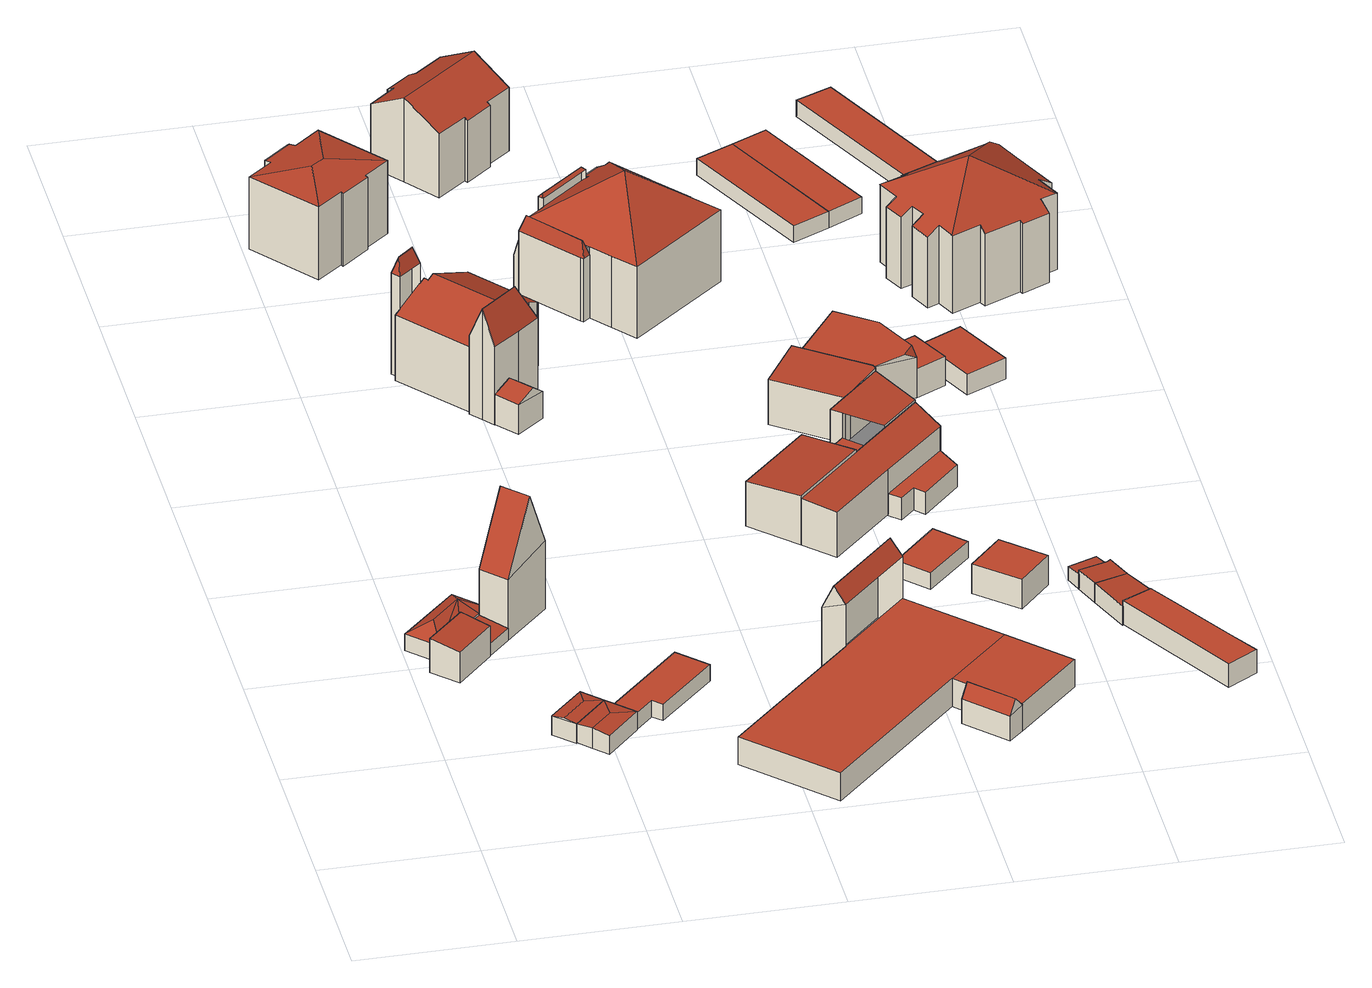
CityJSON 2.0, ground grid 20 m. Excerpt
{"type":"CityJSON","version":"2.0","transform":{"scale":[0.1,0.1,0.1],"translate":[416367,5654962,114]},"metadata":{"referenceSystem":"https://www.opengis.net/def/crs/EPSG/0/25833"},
"CityObjects":{
"building1":{"type":"Building","attributes":{"Dachtyp_tdc":"tdcPolyFlatRoof","Gemeindeschluessel":14612000,"Dachneigung":7.04,"QualitaetDacherkennung":60,"Geometrietyp2DReferenz":"3000","measuredHeight":4.88,"function":"31001_9998","roofType":"2100"},"geometry":[{"type":"Solid","lod":"2","boundaries":[[[[0,1,2,3]],[[1,4,5,2]],[[4,6,7,5]],[[6,8,9,7]],[[8,0,3,9]],[[8,6,4,1,0]],[[3,2,5,7,9]]]],"semantics":{"surfaces":[{"type":"WallSurface"},{"type":"RoofSurface"},{"type":"GroundSurface"}],"values":[[0,0,0,0,0,1,2]]}}]},
"building2":{"type":"Building","attributes":{"Dachtyp_tdc":"tdcFreeFormRoof","Gemeindeschluessel":14612000,"Dachneigung":32.99,"QualitaetDacherkennung":12,"Geometrietyp2DReferenz":"3000","measuredHeight":3.91,"function":"31001_9998","roofType":"5000"},"geometry":[{"type":"Solid","lod":"2","boundaries":[[[[10,11,12,13]],[[11,14,15,12]],[[14,16,17,15]],[[16,18,19,17]],[[18,20,21,19]],[[20,10,13,21]],[[22,18,16]],[[22,20,18]],[[22,10,20]],[[10,22,23]],[[22,16,14]],[[23,22,14,11]],[[23,11,10]],[[13,12,15,17,19,21]]]],"semantics":{"surfaces":[{"type":"WallSurface"},{"type":"RoofSurface"},{"type":"GroundSurface"}],"values":[[0,0,0,0,0,0,1,1,1,1,1,1,1,2]]}}]},
"building3":{"type":"Building","attributes":{"Dachtyp_tdc":"tdcPolyFlatRoof","Gemeindeschluessel":14612000,"Dachneigung":5.8,"QualitaetDacherkennung":67,"Geometrietyp2DReferenz":"3000","measuredHeight":2.15,"function":"31001_9998","roofType":"2100"},"geometry":[{"type":"Solid","lod":"2","boundaries":[[[[24,25,21,26]],[[25,27,19,21]],[[27,28,29,19]],[[28,24,26,29]],[[28,27,25,24]],[[26,21,19,29]]]],"semantics":{"surfaces":[{"type":"WallSurface"},{"type":"RoofSurface"},{"type":"GroundSurface"}],"values":[[0,0,0,0,1,2]]}}]},
"building4":{"type":"Building","attributes":{"Gemeindeschluessel":14612000,"Dachneigung":80.55,"Dachorientierung":-135.5,"MittlereTraufHoehe":117.29,"QualitaetDacherkennung":99,"ObjektHoehe":2.98,"BodenHoehe":114.6,"Geometrietyp2DReferenz":"3000","AbsoluteHoehe":117.58,"Dachflaeche":21.59,"measuredHeight":2.98,"function":"31001_9998","roofType":"5000","storeysAboveGround":1},"geometry":[{"type":"MultiSurface","lod":"2","boundaries":[[[30,31,32,33]],[[31,34,35,32]],[[34,36,37,35]],[[36,30,33,37]],[[34,31,38]],[[30,36,39]],[[31,30,39,38]],[[36,34,38,39]],[[33,32,35,37]]],"semantics":{"surfaces":[{"type":"WallSurface"},{"type":"RoofSurface"},{"type":"GroundSurface"}],"values":[0,0,0,0,1,0,1,1,2]}}]},
"building5":{"type":"Building","attributes":{"Gemeindeschluessel":14612000,"Dachneigung":82.87,"Dachorientierung":-135.46,"MittlereTraufHoehe":117.34,"QualitaetDacherkennung":99,"ObjektHoehe":2.89,"BodenHoehe":114.7,"Geometrietyp2DReferenz":"3000","AbsoluteHoehe":117.58,"Dachflaeche":28.57,"measuredHeight":2.89,"function":"31001_9998","roofType":"5000","storeysAboveGround":1},"geometry":[{"type":"MultiSurface","lod":"2","boundaries":[[[40,41,42,43]],[[41,36,44,42]],[[36,34,45,44]],[[34,46,47,45]],[[46,48,49,47]],[[48,40,43,49]],[[50,41,40,48]],[[50,48,46,34]],[[50,34,36,41]],[[43,42,44,45,47,49]]],"semantics":{"surfaces":[{"type":"WallSurface"},{"type":"RoofSurface"},{"type":"GroundSurface"}],"values":[0,0,0,0,0,0,1,1,1,2]}}]},
"building6":{"type":"Building","attributes":{"Dachtyp_tdc":"tdcFreeFormRoof","Gemeindeschluessel":14612000,"Dachneigung":63.18,"QualitaetDacherkennung":7,"Geometrietyp2DReferenz":"3000","measuredHeight":17.76,"function":"31001_9998","roofType":"5000"},"geometry":[{"type":"Solid","lod":"2","boundaries":[[[[51,52,17,19]],[[52,53,54,17]],[[53,55,56,54]],[[55,57,29,56]],[[57,51,19,29]],[[57,58,59,52,51]],[[58,55,53,59]],[[53,52,59]],[[57,55,58]],[[19,17,54,56,29]]]],"semantics":{"surfaces":[{"type":"WallSurface"},{"type":"RoofSurface"},{"type":"GroundSurface"}],"values":[[0,0,0,0,0,1,1,0,0,2]]}}]},
"building7":{"type":"Building","attributes":{"Gemeindeschluessel":14612000,"Dachneigung":90,"Dachorientierung":0,"MittlereTraufHoehe":117.13,"QualitaetDacherkennung":100,"ObjektHoehe":2.33,"BodenHoehe":114.8,"Geometrietyp2DReferenz":"3000","AbsoluteHoehe":117.13,"Dachflaeche":61.45,"measuredHeight":2.33,"function":"31001_9998","roofType":"1000","storeysAboveGround":1},"geometry":[{"type":"MultiSurface","lod":"2","boundaries":[[[60,61,62,63]],[[61,64,65,62]],[[64,66,67,65]],[[66,68,69,67]],[[68,70,71,69]],[[70,60,63,71]],[[70,68,66,64,61,60]],[[63,62,65,67,69,71]]],"semantics":{"surfaces":[{"type":"WallSurface"},{"type":"RoofSurface"},{"type":"GroundSurface"}],"values":[0,0,0,0,0,0,1,2]}}]},
"building8":{"type":"Building","attributes":{"Dachtyp_tdc":"tdcHipRoof","Gemeindeschluessel":14612000,"Dachneigung":11.53,"QualitaetDacherkennung":78,"Geometrietyp2DReferenz":"3000","measuredHeight":11.32,"function":"31001_9998","roofType":"3200"},"geometry":[{"type":"Solid","lod":"2","boundaries":[[[[72,73,74,75]],[[73,76,77,74]],[[76,78,79,77]],[[78,80,81,79]],[[80,82,83,81]],[[82,84,85,83]],[[84,86,87,85]],[[86,88,89,87]],[[88,90,91,89]],[[90,92,93,91]],[[92,94,95,93]],[[94,96,97,95]],[[96,72,75,97]],[[92,90,98]],[[78,76,99]],[[90,88,86,84,82,80,78,99,98]],[[76,73,72,96,94,92,98,99]],[[75,74,77,79,81,83,85,87,89,91,93,95,97]]]],"semantics":{"surfaces":[{"type":"WallSurface"},{"type":"RoofSurface"},{"type":"GroundSurface"}],"values":[[0,0,0,0,0,0,0,0,0,0,0,0,0,1,1,1,1,2]]}}]},
"building9":{"type":"Building","attributes":{"Gemeindeschluessel":14612000,"Geometrietyp2DReferenz":"3000","function":"31001_9998","roofType":"9999"},"children":["building9-1","building9-2","building9-3"]},
"building9-1":{"type":"BuildingPart","attributes":{"Dachtyp_tdc":"tdcFreeFormRoof","Dachneigung":67.15,"QualitaetDacherkennung":9,"Geometrietyp2DReferenz":"3000","measuredHeight":15.57,"roofType":"5000"},"parents":["building9"],"geometry":[{"type":"MultiSurface","lod":"2","boundaries":[[[100,101,102,103]],[[101,104,105,106,102]],[[107,108,109,110]],[[108,111,112,109]],[[111,113,114,112]],[[113,115,116,114]],[[115,100,103,116]],[[111,108,107,117,118]],[[117,119,120,104,101,100,118]],[[100,115,113,111,118]],[[103,102,106,121,122,110,109,112,114,116]]],"semantics":{"surfaces":[{"type":"WallSurface"},{"type":"RoofSurface"},{"type":"GroundSurface"}],"values":[0,0,0,0,0,0,0,1,1,1,2]}}]},
"building9-2":{"type":"BuildingPart","attributes":{"Dachtyp_tdc":"tdcFreeFormRoof","Dachneigung":73.77,"QualitaetDacherkennung":8,"Geometrietyp2DReferenz":"3000","measuredHeight":16.46,"roofType":"5000"},"parents":["building9"],"geometry":[{"type":"MultiSurface","lod":"2","boundaries":[[[123,124,125,126,127]],[[124,128,129,125]],[[128,130,131,132,129]],[[133,130,128]],[[134,133,128,124]],[[134,124,123]],[[133,134,123,130]],[[126,125,129,132]]],"semantics":{"surfaces":[{"type":"WallSurface"},{"type":"RoofSurface"},{"type":"GroundSurface"}],"values":[0,0,0,1,1,1,1,2]}}]},
"building9-3":{"type":"BuildingPart","attributes":{"Dachtyp_tdc":"tdcGableRoof","Dachneigung":25.38,"QualitaetDacherkennung":37,"Geometrietyp2DReferenz":"3000","measuredHeight":12.12,"roofType":"3100"},"parents":["building9"],"geometry":[{"type":"MultiSurface","lod":"2","boundaries":[[[135,136,137,138]],[[136,139,140,137]],[[139,141,142,140]],[[141,143,144,142]],[[143,145,107,110,144]],[[105,146,147,106]],[[146,127,126,147]],[[131,148,149,132]],[[148,150,151,149]],[[150,152,153,151]],[[152,154,155,153]],[[154,156,157,155]],[[156,135,138,157]],[[152,150,148,131,127,146,105,120,158]],[[158,159,145,143,141,139,136,135,156,154,152]],[[138,137,140,142,144,110,122,121,106,147,126,132,149,151,153,155,157]]],"semantics":{"surfaces":[{"type":"WallSurface"},{"type":"RoofSurface"},{"type":"GroundSurface"}],"values":[0,0,0,0,0,0,0,0,0,0,0,0,0,1,1,2]}}]},
"building10":{"type":"Building","attributes":{"Dachtyp_tdc":"tdcGableRoof","Gemeindeschluessel":14612000,"Dachneigung":20.5,"QualitaetDacherkennung":17,"Geometrietyp2DReferenz":"3000","measuredHeight":5.21,"function":"31001_9998","roofType":"3100"},"geometry":[{"type":"Solid","lod":"2","boundaries":[[[[160,161,162,163]],[[164,165,166,167]],[[168,169,165,164]],[[169,161,166,165]],[[161,160,167,166]],[[160,168,164,167]],[[161,169,162]],[[168,160,163]],[[169,168,163,162]]]],"semantics":{"surfaces":[{"type":"RoofSurface"},{"type":"GroundSurface"},{"type":"WallSurface"}],"values":[[0,1,2,2,2,2,2,2,0]]}}]},
"building11":{"type":"Building","attributes":{"Gemeindeschluessel":14612000,"Geometrietyp2DReferenz":"3000","function":"31001_9998","roofType":"9999"},"children":["building11-1","building11-2","building11-3","building11-4"]},
"building11-1":{"type":"BuildingPart","attributes":{"Dachtyp_tdc":"tdcPolyFlatRoof","Dachneigung":0,"QualitaetDacherkennung":46,"Geometrietyp2DReferenz":"3000","measuredHeight":3.86,"roofType":"1000"},"parents":["building11"],"geometry":[{"type":"MultiSurface","lod":"2","boundaries":[[[170,171,172,173]],[[174,175,176,177]],[[174,178,179,175]],[[178,180,181,179]],[[180,178,174,177,171,170]],[[173,172,176,175,179,181]]],"semantics":{"surfaces":[{"type":"WallSurface"},{"type":"RoofSurface"},{"type":"GroundSurface"}],"values":[0,0,0,0,1,2]}}]},
"building11-2":{"type":"BuildingPart","attributes":{"Dachtyp_tdc":"tdcPolyFlatRoof","Dachneigung":0,"QualitaetDacherkennung":70,"Geometrietyp2DReferenz":"3000","measuredHeight":3.84,"roofType":"1000"},"parents":["building11"],"geometry":[{"type":"MultiSurface","lod":"2","boundaries":[[[171,182,183,172]],[[182,184,185,186,183]],[[187,177,176,188,189]],[[177,187,184,182,171]],[[172,183,186,188,176]]],"semantics":{"surfaces":[{"type":"WallSurface"},{"type":"RoofSurface"},{"type":"GroundSurface"}],"values":[0,0,0,1,2]}}]},
"building11-3":{"type":"BuildingPart","attributes":{"Dachtyp_tdc":"tdcGableRoof","Dachneigung":64.75,"QualitaetDacherkennung":9,"Geometrietyp2DReferenz":"3000","measuredHeight":11.78,"roofType":"3100"},"parents":["building11"],"geometry":[{"type":"MultiSurface","lod":"2","boundaries":[[[190,191,192,181,180]],[[191,193,194,192]],[[193,195,170,173,194]],[[191,190,196]],[[195,193,197]],[[190,195,197,196]],[[193,191,196,197]],[[173,181,192,194]]],"semantics":{"surfaces":[{"type":"WallSurface"},{"type":"RoofSurface"},{"type":"GroundSurface"}],"values":[0,0,0,0,0,1,1,2]}}]},
"building11-4":{"type":"BuildingPart","attributes":{"Dachtyp_tdc":"tdcGableRoof","Dachneigung":60.95,"QualitaetDacherkennung":14,"Geometrietyp2DReferenz":"3000","measuredHeight":5.43,"roofType":"3100"},"parents":["building11"],"geometry":[{"type":"MultiSurface","lod":"2","boundaries":[[[198,199,200,201]],[[199,189,188,200]],[[185,198,201,186]],[[189,199,202]],[[198,185,203]],[[199,198,203,202]],[[185,189,202,203]],[[201,200,188,186]]],"semantics":{"surfaces":[{"type":"WallSurface"},{"type":"RoofSurface"},{"type":"GroundSurface"}],"values":[0,0,0,0,0,1,1,2]}}]},
"building12":{"type":"Building","attributes":{"Dachtyp_tdc":"tdcPolyFlatRoof","Gemeindeschluessel":14612000,"Dachneigung":4.78,"QualitaetDacherkennung":73,"Geometrietyp2DReferenz":"3000","measuredHeight":6.91,"function":"31001_9998","roofType":"2100"},"geometry":[{"type":"Solid","lod":"2","boundaries":[[[[204,205,206,207]],[[205,208,209,206]],[[208,210,211,209]],[[210,212,213,211]],[[212,204,207,213]],[[212,210,208,205,204]],[[207,206,209,211,213]]]],"semantics":{"surfaces":[{"type":"WallSurface"},{"type":"RoofSurface"},{"type":"GroundSurface"}],"values":[[0,0,0,0,0,1,2]]}}]},
"building13":{"type":"Building","attributes":{"Dachtyp_tdc":"tdcGableRoof","Gemeindeschluessel":14612000,"Dachneigung":30.63,"QualitaetDacherkennung":58,"Geometrietyp2DReferenz":"3000","measuredHeight":11.93,"function":"31001_9998","roofType":"3100"},"geometry":[{"type":"Solid","lod":"2","boundaries":[[[[214,215,216,217]],[[215,218,219,216]],[[218,220,221,219]],[[220,222,223,221]],[[222,224,225,223]],[[224,226,227,225]],[[226,228,229,227]],[[228,230,231,229]],[[230,232,233,231]],[[232,234,235,233]],[[234,236,237,235]],[[236,238,239,237]],[[238,240,241,239]],[[240,214,217,241]],[[236,234,232,230,228,226,224,222]],[[222,220,218,215,214,240,238,236]],[[217,216,219,221,223,225,227,229,231,233,235,237,239,241]]]],"semantics":{"surfaces":[{"type":"WallSurface"},{"type":"RoofSurface"},{"type":"GroundSurface"}],"values":[[0,0,0,0,0,0,0,0,0,0,0,0,0,0,1,1,2]]}}]},
"building14":{"type":"Building","attributes":{"Gemeindeschluessel":14612000,"Geometrietyp2DReferenz":"3000","function":"31001_9998","roofType":"9999"},"children":["building14-1","building14-2","building14-3"]},
"building14-1":{"type":"BuildingPart","attributes":{"Dachtyp_tdc":"tdcFreeFormRoof","Dachneigung":46.21,"QualitaetDacherkennung":26,"Geometrietyp2DReferenz":"3000","measuredHeight":11.45,"roofType":"5000"},"parents":["building14"],"geometry":[{"type":"MultiSurface","lod":"2","boundaries":[[[242,243,244,245,246]],[[243,247,248,244]],[[247,249,250,251,248]],[[252,249,247]],[[253,252,247,243]],[[253,243,242]],[[252,253,242,249]],[[245,244,248,251]]],"semantics":{"surfaces":[{"type":"WallSurface"},{"type":"RoofSurface"},{"type":"GroundSurface"}],"values":[0,0,0,1,1,1,1,2]}}]},
"building14-2":{"type":"BuildingPart","attributes":{"Dachtyp_tdc":"tdcFreeFormRoof","Dachneigung":73.54,"QualitaetDacherkennung":27,"Geometrietyp2DReferenz":"3000","measuredHeight":10.99,"roofType":"5000"},"parents":["building14"],"geometry":[{"type":"MultiSurface","lod":"2","boundaries":[[[254,255,256,257]],[[255,258,259,256]],[[258,260,261,259]],[[260,262,263,261]],[[262,264,265,263]],[[264,266,267,265]],[[266,268,269,267]],[[268,270,271,269]],[[272,266,264,262,260,273]],[[260,258,255,274,273]],[[255,254,274]],[[254,272,273,274]],[[272,270,268,266]],[[275,257,256,259,261,263,265,267,269,271]]],"semantics":{"surfaces":[{"type":"WallSurface"},{"type":"RoofSurface"},{"type":"GroundSurface"}],"values":[0,0,0,0,0,0,0,0,1,1,1,1,1,2]}}]},
"building14-3":{"type":"BuildingPart","attributes":{"Dachtyp_tdc":"tdcTentRoof","Dachneigung":38.72,"QualitaetDacherkennung":49,"Geometrietyp2DReferenz":"3000","measuredHeight":16.32,"roofType":"3500"},"parents":["building14"],"geometry":[{"type":"MultiSurface","lod":"2","boundaries":[[[276,277,278,279]],[[277,280,281,278]],[[280,282,283,281]],[[282,284,285,283]],[[284,286,254,257,285]],[[287,246,245,271,270]],[[250,288,289,251]],[[288,290,291,289]],[[290,292,293,291]],[[292,294,295,293]],[[294,296,297,295]],[[296,298,299,297]],[[298,300,301,299]],[[300,276,279,301]],[[282,280,302]],[[303,286,284,282,302]],[[296,294,292,290,288,250,246,287,303,302]],[[280,277,276,300,298,296,302]],[[279,278,281,283,285,257,275,271,245,251,289,291,293,295,297,299,301]]],"semantics":{"surfaces":[{"type":"WallSurface"},{"type":"RoofSurface"},{"type":"GroundSurface"}],"values":[0,0,0,0,0,0,0,0,0,0,0,0,0,0,1,1,1,1,2]}}]},
"building15":{"type":"Building","attributes":{"Dachtyp_tdc":"tdcPolyFlatRoof","Gemeindeschluessel":14612000,"Dachneigung":0,"QualitaetDacherkennung":68,"Geometrietyp2DReferenz":"3000","measuredHeight":2.31,"function":"31001_9998","roofType":"1000"},"geometry":[{"type":"Solid","lod":"2","boundaries":[[[[304,305,306,307]],[[305,308,309,306]],[[308,310,311,309]],[[310,304,307,311]],[[310,308,305,304]],[[307,306,309,311]]]],"semantics":{"surfaces":[{"type":"WallSurface"},{"type":"RoofSurface"},{"type":"GroundSurface"}],"values":[[0,0,0,0,1,2]]}}]},
"building16":{"type":"Building","attributes":{"Dachtyp_tdc":"tdcPolyFlatRoof","Gemeindeschluessel":14612000,"Dachneigung":3.2,"QualitaetDacherkennung":69,"Geometrietyp2DReferenz":"3000","measuredHeight":6.63,"function":"31001_9998","roofType":"2100"},"geometry":[{"type":"Solid","lod":"2","boundaries":[[[[312,313,314,315]],[[313,316,207,314]],[[316,317,213,207]],[[317,318,319,213]],[[318,320,321,319]],[[320,322,323,321]],[[322,312,315,323]],[[322,320,318,317,316,313,312]],[[315,314,207,213,319,321,323]]]],"semantics":{"surfaces":[{"type":"WallSurface"},{"type":"RoofSurface"},{"type":"GroundSurface"}],"values":[[0,0,0,0,0,0,0,1,2]]}}]},
"building17":{"type":"Building","attributes":{"Gemeindeschluessel":14612000,"Geometrietyp2DReferenz":"3000","function":"31001_9998","roofType":"9999"},"children":["building17-1","building17-2"]},
"building17-1":{"type":"BuildingPart","attributes":{"Dachtyp_tdc":"tdcPolyFlatRoof","Dachneigung":3.83,"QualitaetDacherkennung":68,"Geometrietyp2DReferenz":"3000","measuredHeight":7.08,"roofType":"2100"},"parents":["building17"],"geometry":[{"type":"MultiSurface","lod":"2","boundaries":[[[324,325,326,327,328]],[[329,330,331,332,333]],[[330,334,335,331]],[[334,336,337,335]],[[336,338,339,337]],[[338,324,328,339]],[[338,336,334,330,329,325,324]],[[328,327,332,331,335,337,339]]],"semantics":{"surfaces":[{"type":"WallSurface"},{"type":"RoofSurface"},{"type":"GroundSurface"}],"values":[0,0,0,0,0,0,1,2]}}]},
"building17-2":{"type":"BuildingPart","attributes":{"Dachtyp_tdc":"tdcPolyFlatRoof","Dachneigung":0,"QualitaetDacherkennung":65,"Geometrietyp2DReferenz":"3000","measuredHeight":3.19,"roofType":"1000"},"parents":["building17"],"geometry":[{"type":"MultiSurface","lod":"2","boundaries":[[[340,333,332,341]],[[326,342,343,327]],[[342,340,341,343]],[[342,326,333,340]],[[341,332,327,343]]],"semantics":{"surfaces":[{"type":"WallSurface"},{"type":"RoofSurface"},{"type":"GroundSurface"}],"values":[0,0,0,1,2]}}]},
"building18":{"type":"Building","attributes":{"Dachtyp_tdc":"tdcPolyFlatRoof","Gemeindeschluessel":14612000,"Dachneigung":5.69,"QualitaetDacherkennung":71,"Geometrietyp2DReferenz":"3000","measuredHeight":7.05,"function":"31001_9998","roofType":"2100"},"geometry":[{"type":"Solid","lod":"2","boundaries":[[[[344,345,346,335]],[[345,347,348,346]],[[347,349,350,348]],[[349,351,339,350]],[[351,352,337,339]],[[352,344,335,337]],[[352,351,349,347,345,344]],[[335,346,348,350,339,337]]]],"semantics":{"surfaces":[{"type":"WallSurface"},{"type":"RoofSurface"},{"type":"GroundSurface"}],"values":[[0,0,0,0,0,0,1,2]]}}]},
"building19":{"type":"Building","attributes":{"Dachtyp_tdc":"tdcPolyFlatRoof","Gemeindeschluessel":14612000,"Dachneigung":0,"QualitaetDacherkennung":69,"Geometrietyp2DReferenz":"3000","measuredHeight":4.2,"function":"31001_9998","roofType":"1000"},"geometry":[{"type":"Solid","lod":"2","boundaries":[[[[353,354,355,356]],[[354,357,358,355]],[[357,359,360,358]],[[359,353,356,360]],[[359,357,354,353]],[[356,355,358,360]]]],"semantics":{"surfaces":[{"type":"WallSurface"},{"type":"RoofSurface"},{"type":"GroundSurface"}],"values":[[0,0,0,0,1,2]]}}]},
"building20":{"type":"Building","attributes":{"Dachtyp_tdc":"tdcPolyFlatRoof","Gemeindeschluessel":14612000,"Dachneigung":0,"QualitaetDacherkennung":62,"Geometrietyp2DReferenz":"3000","measuredHeight":3.08,"function":"31001_9998","roofType":"1000"},"geometry":[{"type":"Solid","lod":"2","boundaries":[[[[361,362,363,364]],[[362,365,366,363]],[[365,367,368,366]],[[367,369,370,368]],[[369,371,372,370]],[[371,361,364,372]],[[371,369,367,365,362,361]],[[364,363,366,368,370,372]]]],"semantics":{"surfaces":[{"type":"WallSurface"},{"type":"RoofSurface"},{"type":"GroundSurface"}],"values":[[0,0,0,0,0,0,1,2]]}}]},
"building21":{"type":"Building","attributes":{"Dachtyp_tdc":"tdcFreeFormRoof","Gemeindeschluessel":14612000,"Dachneigung":0.737,"QualitaetDacherkennung":67,"Geometrietyp2DReferenz":"3000","measuredHeight":7,"function":"31001_9998","roofType":"5000"},"geometry":[{"type":"Solid","lod":"2","boundaries":[[[[373,374,375,376]],[[374,377,378,375]],[[377,379,380,378]],[[379,381,382,380]],[[381,373,376,382]],[[383,384,379,377]],[[373,385,386]],[[386,385,381,384,383,374]],[[373,381,385]],[[374,373,386]],[[381,379,384]],[[377,374,383]],[[376,375,378,380,382]]]],"semantics":{"surfaces":[{"type":"WallSurface"},{"type":"RoofSurface"},{"type":"GroundSurface"}],"values":[[0,0,0,0,0,1,1,1,0,0,0,0,2]]}}]},
"building22":{"type":"Building","attributes":{"Dachtyp_tdc":"tdcPolyFlatRoof","Gemeindeschluessel":14612000,"Dachneigung":3.91,"QualitaetDacherkennung":52,"Geometrietyp2DReferenz":"3000","measuredHeight":2.06,"function":"31001_9998","roofType":"2100"},"geometry":[{"type":"Solid","lod":"2","boundaries":[[[[387,388,389,390]],[[388,391,392,389]],[[391,393,394,392]],[[393,387,390,394]],[[393,391,388,387]],[[390,389,392,394]]]],"semantics":{"surfaces":[{"type":"WallSurface"},{"type":"RoofSurface"},{"type":"GroundSurface"}],"values":[[0,0,0,0,1,2]]}}]},
"building23":{"type":"Building","attributes":{"Dachtyp_tdc":"tdcPolyFlatRoof","Gemeindeschluessel":14612000,"Dachneigung":3.17,"QualitaetDacherkennung":75,"Geometrietyp2DReferenz":"3000","measuredHeight":2.74,"function":"31001_9998","roofType":"2100"},"geometry":[{"type":"Solid","lod":"2","boundaries":[[[[395,396,390,397]],[[396,398,394,390]],[[398,399,400,394]],[[399,401,402,400]],[[401,395,397,402]],[[401,399,398,396,395]],[[397,390,394,400,402]]]],"semantics":{"surfaces":[{"type":"WallSurface"},{"type":"RoofSurface"},{"type":"GroundSurface"}],"values":[[0,0,0,0,0,1,2]]}}]},
"building24":{"type":"Building","attributes":{"Dachtyp_tdc":"tdcPolyFlatRoof","Gemeindeschluessel":14612000,"Dachneigung":3.43,"QualitaetDacherkennung":71,"Geometrietyp2DReferenz":"3000","measuredHeight":2.72,"function":"31001_9998","roofType":"2100"},"geometry":[{"type":"Solid","lod":"2","boundaries":[[[[403,395,397,404]],[[395,401,402,397]],[[401,405,406,402]],[[405,407,408,406]],[[407,403,404,408]],[[407,405,401,395,403]],[[404,397,402,406,408]]]],"semantics":{"surfaces":[{"type":"WallSurface"},{"type":"RoofSurface"},{"type":"GroundSurface"}],"values":[[0,0,0,0,0,1,2]]}}]},
"building25":{"type":"Building","attributes":{"Dachtyp_tdc":"tdcPolyFlatRoof","Gemeindeschluessel":14612000,"Dachneigung":0,"QualitaetDacherkennung":56,"Geometrietyp2DReferenz":"3000","measuredHeight":4.09,"function":"31001_9998","roofType":"1000"},"geometry":[{"type":"Solid","lod":"2","boundaries":[[[[409,410,411,412]],[[410,413,414,411]],[[413,415,416,414]],[[415,417,418,416]],[[417,409,412,418]],[[417,415,413,410,409]],[[412,411,414,416,418]]]],"semantics":{"surfaces":[{"type":"WallSurface"},{"type":"RoofSurface"},{"type":"GroundSurface"}],"values":[[0,0,0,0,0,1,2]]}}]},
"building26":{"type":"Building","attributes":{"Dachtyp_tdc":"tdcPolyFlatRoof","Gemeindeschluessel":14612000,"Dachneigung":0,"QualitaetDacherkennung":36,"Geometrietyp2DReferenz":"3000","measuredHeight":3.33,"function":"31001_9998","roofType":"1000"},"geometry":[{"type":"Solid","lod":"2","boundaries":[[[[419,420,421,422]],[[420,423,424,421]],[[423,425,426,424]],[[425,427,428,426]],[[427,429,430,428]],[[429,419,422,430]],[[429,427,425,423,420,419]],[[422,421,424,426,428,430]]]],"semantics":{"surfaces":[{"type":"WallSurface"},{"type":"RoofSurface"},{"type":"GroundSurface"}],"values":[[0,0,0,0,0,0,1,2]]}}]},
"building27":{"type":"Building","attributes":{"Dachtyp_tdc":"tdcPolyFlatRoof","Gemeindeschluessel":14612000,"Dachneigung":0,"QualitaetDacherkennung":88,"Geometrietyp2DReferenz":"3000","measuredHeight":2.32,"function":"31001_2463","roofType":"1000"},"geometry":[{"type":"Solid","lod":"2","boundaries":[[[[431,432,433,434]],[[432,435,436,433]],[[435,437,438,436]],[[437,431,434,438]],[[437,435,432,431]],[[434,433,436,438]]]],"semantics":{"surfaces":[{"type":"WallSurface"},{"type":"RoofSurface"},{"type":"GroundSurface"}],"values":[[0,0,0,0,1,2]]}}]},
"building28":{"type":"Building","attributes":{"Dachtyp_tdc":"tdcPolyFlatRoof","Gemeindeschluessel":14612000,"Dachneigung":0,"QualitaetDacherkennung":82,"Geometrietyp2DReferenz":"3000","measuredHeight":2.95,"function":"31001_9998","roofType":"1000"},"geometry":[{"type":"Solid","lod":"2","boundaries":[[[[439,440,441,442]],[[440,443,444,441]],[[443,445,446,444]],[[445,439,442,446]],[[445,443,440,439]],[[442,441,444,446]]]],"semantics":{"surfaces":[{"type":"WallSurface"},{"type":"RoofSurface"},{"type":"GroundSurface"}],"values":[[0,0,0,0,1,2]]}}]},
"building29":{"type":"Building","attributes":{"Dachtyp_tdc":"tdcPolyFlatRoof","Gemeindeschluessel":14612000,"Dachneigung":0,"QualitaetDacherkennung":88,"Geometrietyp2DReferenz":"3000","measuredHeight":2.3,"function":"31001_2463","roofType":"1000"},"geometry":[{"type":"Solid","lod":"2","boundaries":[[[[435,432,433,436]],[[432,447,448,433]],[[447,449,450,448]],[[449,435,436,450]],[[449,447,432,435]],[[436,433,448,450]]]],"semantics":{"surfaces":[{"type":"WallSurface"},{"type":"RoofSurface"},{"type":"GroundSurface"}],"values":[[0,0,0,0,1,2]]}}]},
"building30":{"type":"Building","attributes":{"Dachtyp_tdc":"tdcFreeFormRoof","Gemeindeschluessel":14612000,"Dachneigung":31.65,"QualitaetDacherkennung":42,"Geometrietyp2DReferenz":"3000","measuredHeight":15.62,"function":"31001_9998","roofType":"5000"},"geometry":[{"type":"Solid","lod":"2","boundaries":[[[[451,452,453,454]],[[452,455,456,453]],[[455,457,458,456]],[[457,459,460,458]],[[459,461,462,460]],[[461,463,464,462]],[[463,465,466,464]],[[465,467,468,466]],[[467,469,470,468]],[[469,471,472,470]],[[471,473,474,472]],[[473,475,476,474]],[[475,477,478,476]],[[477,479,480,478]],[[479,481,482,480]],[[481,483,484,482]],[[483,485,486,484]],[[485,487,488,486]],[[487,489,490,488]],[[489,491,492,490]],[[491,493,494,492]],[[493,495,496,494]],[[495,497,498,496]],[[497,499,500,498]],[[499,501,502,500]],[[501,451,454,502]],[[503,481,479,477,475,473,504,505]],[[483,503,505,506,495,493,491,489,487,485]],[[452,451,501,499,497,506,505,507,461,459,457,455]],[[505,504,471,469,467,465,463,507]],[[463,461,507]],[[473,471,504]],[[497,495,506]],[[483,481,503]],[[454,453,456,458,460,462,464,466,468,470,472,474,476,478,480,482,484,486,488,490,492,494,496,498,500,502]]]],"semantics":{"surfaces":[{"type":"WallSurface"},{"type":"RoofSurface"},{"type":"GroundSurface"}],"values":[[0,0,0,0,0,0,0,0,0,0,0,0,0,0,0,0,0,0,0,0,0,0,0,0,0,0,1,1,1,1,0,0,0,0,2]]}}]},
"building31":{"type":"Building","attributes":{"Dachtyp_tdc":"tdcPolyFlatRoof","Gemeindeschluessel":14612000,"Dachneigung":2.73,"QualitaetDacherkennung":91,"Geometrietyp2DReferenz":"3000","measuredHeight":2.38,"function":"31001_2463","roofType":"2100"},"geometry":[{"type":"Solid","lod":"2","boundaries":[[[[508,509,510,511]],[[509,512,513,510]],[[512,514,515,513]],[[514,508,511,515]],[[514,512,509,508]],[[511,510,513,515]]]],"semantics":{"surfaces":[{"type":"WallSurface"},{"type":"RoofSurface"},{"type":"GroundSurface"}],"values":[[0,0,0,0,1,2]]}}]}
},
"vertices":[
[22,386,55],[38,402,55],[38,402,7],[22,386,7],[70,434,55],[70,434,7],[99,404,50],[99,404,7],[52,356,50],[52,356,7],
[38,402,31],[3,437,31],[3,437,8],[38,402,8],[75,509,31],[75,509,8],[110,474,31],[110,474,8],[98,462,31],[98,462,8],[70,434,31],[70,434,8],[75,474,47],[38,437,47],
[99,404,25],[70,434,29],[99,404,8],[98,462,29],[127,432,25],[127,432,8],
[134,225,33],[178,269,33],[178,269,6],[134,225,6],[202,245,33],[202,245,6],[159,201,33],[159,201,6],[177,244,36],[147,213,36],
[192,168,33],[175,185,36],[175,185,7],[192,168,7],[159,201,7],[202,245,7],[211,236,33],[211,236,7],[235,212,33],[235,212,7],[202,212,36],
[98,462,93],[110,474,127],[154,519,104],[154,519,8],[184,489,104],[184,489,8],[127,432,93],[160,466,185],[131,495,185],
[269,224,31],[257,235,31],[257,235,8],[269,224,8],[235,212,31],[235,212,8],[211,236,31],[211,236,8],[306,331,31],[306,331,8],[341,296,31],[341,296,8],
[109,1265,108],[107,1268,109],[107,1268,6],[109,1265,6],[74,1242,109],[74,1242,6],[8,1325,108],[8,1325,6],[40,1350,108],[40,1350,6],[34,1357,107],[34,1357,6],[67,1384,107],[67,1384,6],[70,1386,107],[70,1386,6],[76,1379,108],[76,1379,6],[109,1406,108],[109,1406,6],[175,1323,109],[175,1323,6],[143,1297,109],[143,1297,6],[145,1294,108],[145,1294,6],[99,1329,119],[82,1316,119],
[199,909,161],[187,924,115],[187,924,5],[199,909,5],[189,926,115],[189,926,97],[189,926,5],[256,968,115],[268,953,115],[268,953,5],[256,968,5],[274,945,115],[274,945,5],[246,922,114],[246,922,5],[211,894,115],[211,894,5],[250,976,115],[247,948,161],[238,966,115],[218,950,115],[238,966,5],[250,976,5],
[123,1018,147],[115,1028,147],[115,1028,5],[123,1018,5],[123,1018,101],[145,1052,147],[145,1052,5],[153,1042,147],[153,1042,119],[153,1042,5],[144,1043,170],[124,1027,169],
[286,1005,97],[275,997,103],[275,997,5],[286,1005,5],[268,990,108],[268,990,5],[260,984,113],[260,984,5],[266,977,113],[266,977,5],[256,968,119],[117,1013,97],[117,1013,5],[159,1047,122],[159,1047,5],[163,1042,122],[163,1042,5],[170,1048,126],[170,1048,5],[221,1089,95],[221,1089,5],[288,1007,95],[288,1007,5],[238,966,126],[250,976,119],
[269,894,44],[246,922,44],[232,910,58],[255,883,58],[234,866,6],[211,894,6],[246,922,6],[269,894,6],[234,866,48],[211,894,48],
[588,359,50],[689,257,50],[689,257,11],[588,359,11],[436,6,50],[436,6,11],[608,177,11],[608,177,50],[334,108,50],[334,108,11],[500,272,50],[500,272,11],
[758,187,50],[758,187,11],[678,107,50],[678,107,48],[678,107,11],[629,155,50],[629,155,11],[629,155,48],
[500,272,109],[476,296,93],[476,296,11],[563,383,93],[563,383,11],[588,359,109],[488,284,129],[575,371,129],
[659,89,46],[611,138,46],[611,138,11],[659,89,11],[619,145,65],[667,96,65],
[507,552,82],[452,606,76],[452,606,13],[507,552,13],[538,691,76],[538,691,13],[550,679,77],[550,679,13],[592,636,82],[592,636,13],
[214,1503,89],[246,1529,88],[246,1529,6],[214,1503,6],[253,1521,95],[253,1521,6],[288,1549,95],[288,1549,6],[320,1508,125],[320,1508,6],[353,1466,96],[353,1466,6],[321,1441,96],[321,1441,6],[324,1437,93],[324,1437,6],[291,1410,93],[291,1410,6],[288,1414,96],[288,1414,6],[251,1385,96],[251,1385,6],[218,1427,125],[218,1427,6],[186,1467,95],[186,1467,6],[220,1495,95],[220,1495,6],
[334,1189,119],[329,1194,119],[329,1194,8],[334,1189,8],[334,1189,107],[392,1245,119],[392,1245,8],[396,1239,119],[396,1239,107],[396,1239,8],[391,1240,123],[334,1194,123],
[369,1091,97],[360,1084,97],[360,1084,8],[369,1091,8],[357,1087,97],[357,1087,8],[298,1160,97],[298,1160,8],[303,1164,97],[303,1164,8],[295,1174,54],[295,1174,8],[310,1186,54],[310,1186,8],[320,1194,9],[320,1194,8],[328,1184,9],[328,1184,8],[308,1168,97],[307,1159,118],[360,1092,118],[308,1168,8],
[510,1179,103],[505,1175,108],[505,1175,8],[510,1179,8],[537,1135,109],[537,1135,8],[414,1036,109],[414,1036,8],[390,1066,108],[390,1066,8],[369,1091,108],[328,1184,107],[402,1243,107],[402,1243,8],[393,1254,98],[393,1254,8],[417,1273,98],[417,1273,8],[425,1262,107],[425,1262,8],[431,1267,107],[431,1267,8],[468,1220,108],[468,1220,8],[473,1225,102],[473,1225,8],[424,1150,171],[308,1168,107],
[602,461,36],[659,519,36],[659,519,13],[602,461,13],[694,483,36],[694,483,13],[636,426,36],[636,426,13],
[621,594,76],[543,517,76],[543,517,13],[621,594,13],[507,552,79],[592,636,79],[683,726,79],[683,726,13],[702,674,76],[702,674,13],[701,672,76],[701,672,13],
[683,726,82],[636,680,82],[636,680,43],[636,680,11],[683,726,11],[594,723,78],[582,735,77],[582,735,11],[594,723,11],[594,723,43],[605,758,77],[605,758,11],[613,766,77],[613,766,11],[652,805,77],[652,805,11],
[550,679,43],[550,679,11],[592,636,43],[592,636,11],
[605,758,75],[525,817,75],[525,817,11],[565,872,82],[565,872,11],[650,810,82],[650,810,11],[652,805,81],[613,766,76],
[774,407,54],[733,363,54],[733,363,12],[774,407,12],[682,408,54],[682,408,12],[724,453,54],[724,453,12],
[653,599,43],[635,581,43],[635,581,12],[653,599,12],[621,594,43],[621,594,12],[701,672,43],[701,672,12],[714,637,43],[714,637,12],[665,587,43],[665,587,12],
[709,839,66],[650,810,79],[650,810,10],[709,839,10],[565,872,56],[565,872,10],[617,946,54],[617,946,10],[678,903,79],[678,903,10],[576,865,80],[629,937,80],[705,848,78],[693,831,78],
[809,397,29],[801,419,27],[801,419,8],[809,397,8],[838,433,27],[838,433,8],[846,411,29],[846,411,8],
[821,365,35],[809,397,35],[821,365,8],[846,411,33],[851,415,32],[851,415,8],[864,382,32],[864,382,8],
[843,309,35],[843,309,8],[889,332,32],[889,332,8],[881,328,32],[881,328,8],
[683,891,50],[722,910,50],[722,910,9],[683,891,9],[748,858,50],[748,858,9],[709,839,50],[709,839,9],[694,870,50],[694,870,9],
[904,290,43],[952,210,43],[952,210,10],[904,290,10],[975,172,43],[975,172,10],[936,149,43],[936,149,10],[843,309,43],[843,309,10],[881,328,43],[881,328,10],
[558,1366,31],[606,1388,31],[606,1388,8],[558,1366,8],[686,1221,31],[686,1221,8],[639,1199,31],[639,1199,8],
[769,832,38],[732,910,38],[732,910,9],[769,832,9],[783,935,38],[783,935,9],[821,857,38],[821,857,9],
[651,1409,31],[651,1409,8],[731,1243,31],[731,1243,8],
[765,1059,120],[756,1078,120],[756,1078,10],[765,1059,10],[741,1072,110],[741,1072,10],[729,1098,110],[729,1098,10],[742,1104,119],[742,1104,10],[729,1133,119],[729,1133,10],[766,1150,118],[766,1150,10],[761,1162,109],[761,1162,10],[809,1184,108],[809,1184,10],[813,1174,116],[813,1174,10],[871,1200,114],[871,1200,10],[889,1208,106],[889,1208,10],[903,1176,106],[903,1176,10],[932,1113,106],[932,1113,10],[915,1106,118],[915,1106,10],[930,1073,118],[930,1073,10],[908,1063,119],[908,1063,10],[915,1048,107],[915,1048,10],[879,1031,108],[879,1031,10],[877,1035,111],[877,1035,10],[830,1014,112],[830,1014,10],[826,1023,119],[826,1023,10],[789,1006,120],[789,1006,10],[778,1031,120],[778,1031,10],[763,1024,110],[763,1024,10],[750,1052,110],[750,1052,10],[929,1072,118],[877,1203,114],[830,1102,166],[789,1007,120],[729,1134,119],
[700,1464,31],[746,1486,29],[746,1486,8],[700,1464,8],[838,1295,29],[838,1295,8],[792,1273,31],[792,1273,8]
]}
